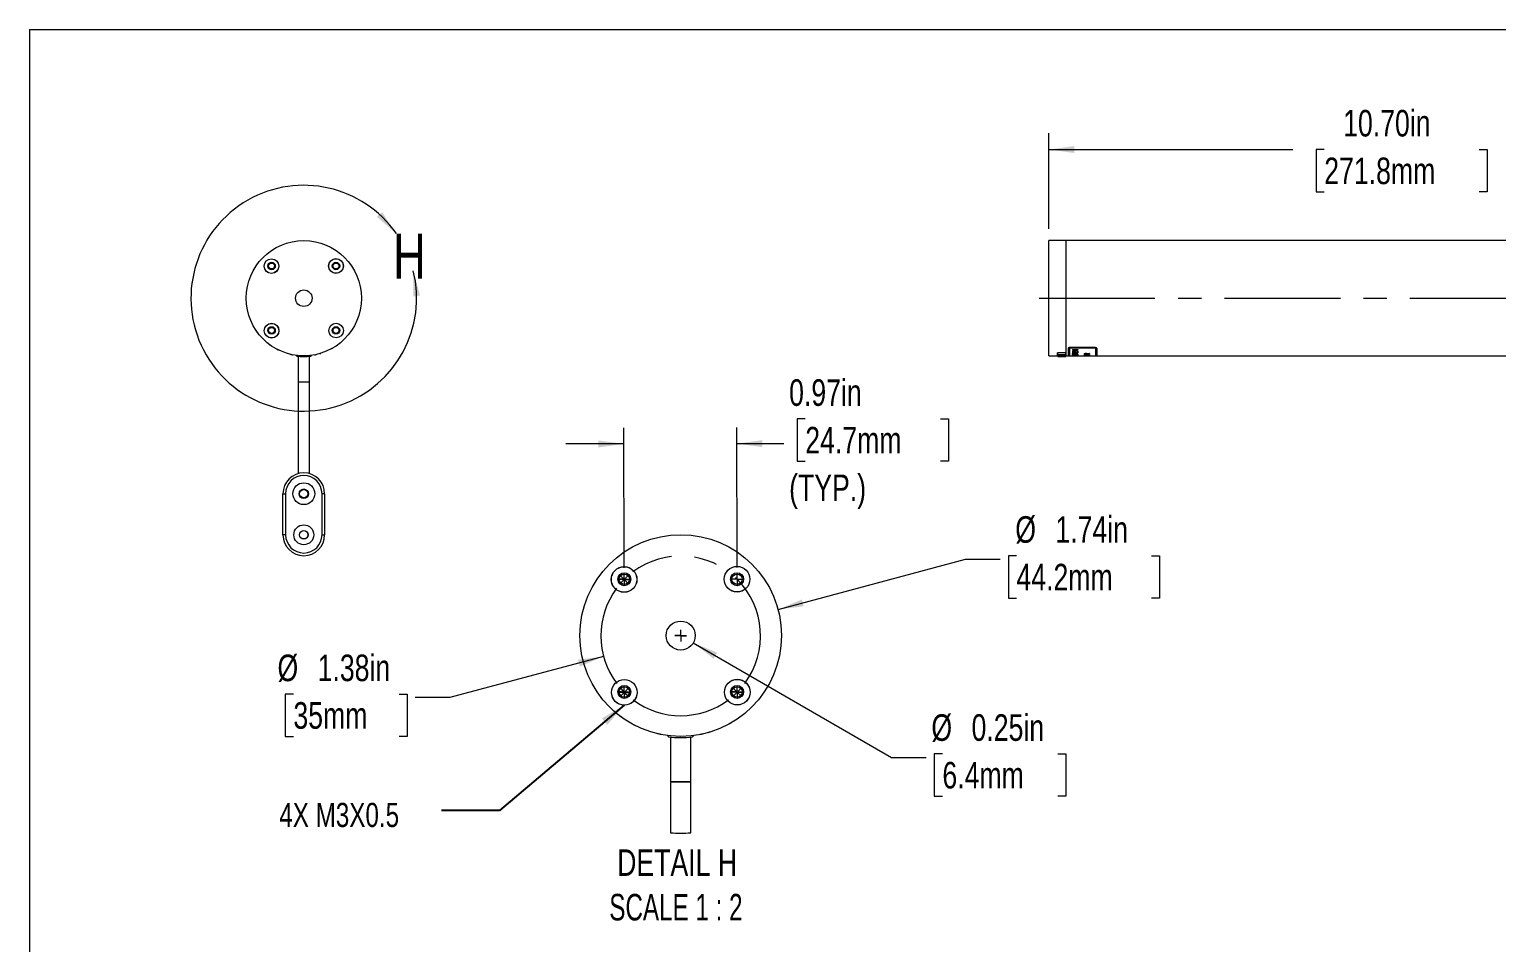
# Model space of a CAD drawing. Header units: inches. Extents: x 0.2 to 38.3, y 0.1 to 29.6.
# Drawn here: x 0.22 to 22.37, y 15.79 to 29.58 of the extents above; entities that cross this region are included whole.
import ezdxf

# ---------------------------------------------------------------- set-up
doc = ezdxf.new("R2010")
doc.units = ezdxf.units.IN
doc.header["$LTSCALE"] = 3.5
doc.header["$MEASUREMENT"] = 0
doc.linetypes.add('CENTERX2', pattern=[0.8, 0.5, -0.1, 0.1, -0.1])
doc.styles.add('SLDTEXTSTYLE0', font='TXT', dxfattribs={"width": 0.75})
doc.styles.add('SLDTEXTSTYLE2', font='TXT', dxfattribs={"width": 0.681818})
doc.dimstyles.new('SLDDIMSTYLE4', dxfattribs={"dimtxt": 0.401042, "dimasz": 0.385, "dimexe": 0, "dimexo": 0.0625, "dimgap": 0.10026, "dimtad": 0, "dimtih": 1, "dimtoh": 1, "dimrnd": 1e-09, "dimzin": 4, "dimdsep": 46, "dimtxsty": 'SLDTEXTSTYLE0', "dimsah": 1, "dimcen": 0.09, "dimadec": 0, "dimazin": 1, "dimtfac": 1, "dimtofl": 0, "dimtmove": 0, "dimatfit": 3, "dimfxl": 1, "dimfrac": 2, "dimtolj": 1, "dimtzin": 12, "dimarcsym": 0})
doc.dimstyles.new('SLDDIMSTYLE5', dxfattribs={"dimtxt": 0.18, "dimasz": 0.385, "dimexe": 0, "dimexo": 0.0625, "dimgap": 0, "dimtad": 0, "dimtih": 1, "dimtoh": 1, "dimdec": 0, "dimrnd": 1e-09, "dimzin": 0, "dimdsep": 46, "dimtxsty": 'Standard', "dimsah": 1, "dimcen": 0.09, "dimadec": 0, "dimazin": 0, "dimtfac": 0.385, "dimtdec": 0, "dimtofl": 0, "dimtmove": 0, "dimatfit": 3, "dimfxl": 1, "dimfrac": 2, "dimtolj": 1, "dimtzin": 0, "dimarcsym": 0})
doc.dimstyles.new('SLDDIMSTYLE6', dxfattribs={"dimtxt": 0.401042, "dimasz": 0.385, "dimexe": 0, "dimexo": 0.0625, "dimgap": 0.10026, "dimtad": 0, "dimtih": 1, "dimtoh": 1, "dimlfac": 0.571429, "dimrnd": 1e-09, "dimdsep": 46, "dimtxsty": 'SLDTEXTSTYLE0', "dimsah": 1, "dimcen": 0.09, "dimadec": 0, "dimazin": 2, "dimtfac": 1, "dimtmove": 0, "dimatfit": 0, "dimfxl": 1, "dimfrac": 2, "dimtolj": 1, "dimtzin": 12, "dimarcsym": 0})
doc.dimstyles.new('SLDDIMSTYLE7', dxfattribs={"dimtxt": 0.401042, "dimasz": 0.385, "dimexe": 0, "dimexo": 0.0625, "dimgap": 0.10026, "dimtad": 0, "dimtih": 1, "dimtoh": 1, "dimlfac": 0.571429, "dimrnd": 1e-09, "dimdsep": 46, "dimtxsty": 'SLDTEXTSTYLE0', "dimsah": 1, "dimcen": 0, "dimadec": 0, "dimazin": 2, "dimtfac": 1, "dimtofl": 0, "dimtmove": 0, "dimatfit": 3, "dimfxl": 1, "dimfrac": 2, "dimtolj": 1, "dimtzin": 12, "dimarcsym": 0})
doc.dimstyles.new('SLDDIMSTYLE8', dxfattribs={"dimtxt": 0.401042, "dimasz": 0.385, "dimexe": 0, "dimexo": 0.0625, "dimgap": 0.10026, "dimtad": 0, "dimtih": 1, "dimtoh": 1, "dimlfac": 0.571429, "dimrnd": 1e-09, "dimzin": 12, "dimdsep": 46, "dimtxsty": 'SLDTEXTSTYLE0', "dimsah": 1, "dimcen": 0, "dimadec": 0, "dimazin": 3, "dimtfac": 1, "dimtofl": 0, "dimtmove": 0, "dimatfit": 3, "dimfxl": 1, "dimfrac": 2, "dimtolj": 1, "dimtzin": 12, "dimarcsym": 0})

# ---------------------------------------------------------------- blocks, each defined once
blk = doc.blocks.new('_D_9')
at = {"color": 7, "linetype": 'Continuous', "lineweight": 0}
for p, q in [((15.611, 26.564), (15.611, 28.008)), ((26.311, 26.555), (26.311, 28.008)), ((15.611, 27.763), (19.294, 27.763)), ((19.767, 27.763), (19.645, 27.763)), ((19.645, 27.763), (19.645, 27.125)), ((22.103, 27.763), (22.224, 27.763)), ((22.224, 27.763), (22.224, 27.125)), ((26.311, 27.763), (22.576, 27.763)), ((19.645, 27.125), (19.767, 27.125)), ((22.224, 27.125), (22.103, 27.125))]:
    blk.add_line(p, q, dxfattribs=at)
for points in [[(15.611, 27.763), (15.996, 27.71), (15.996, 27.815)], [(26.311, 27.763), (25.926, 27.815), (25.926, 27.71)]]:
    blk.add_solid(points, dxfattribs=at)
at = {"color": 7, "linetype": 'Continuous', "lineweight": 0, "char_height": 0.401, "attachment_point": 1, "style": 'SLDTEXTSTYLE0'}
for s, insert in [('10.70in', (20.052, 28.361)), ('271.8mm', (19.767, 27.642))]:
    blk.add_mtext(s, dxfattribs=dict(at, insert=insert))
blk = doc.blocks.new('_D_10')
at = {"color": 7, "linetype": 'Continuous', "lineweight": 0}
for p, q in [((9.197, 21.449), (9.193, 23.565)), ((10.901, 21.453), (10.898, 23.569)), ((11.932, 23.697), (11.81, 23.697)), ((11.81, 23.697), (11.81, 23.06)), ((13.971, 23.697), (14.093, 23.697)), ((14.093, 23.697), (14.093, 23.06)), ((9.193, 23.32), (8.318, 23.319)), ((10.898, 23.324), (11.606, 23.325)), ((11.81, 23.06), (11.932, 23.06)), ((14.093, 23.06), (13.971, 23.06))]:
    blk.add_line(p, q, dxfattribs=at)
for points in [[(9.193, 23.32), (8.808, 23.372), (8.809, 23.267)], [(10.898, 23.324), (11.283, 23.272), (11.283, 23.377)]]:
    blk.add_solid(points, dxfattribs=at)
at = {"color": 7, "linetype": 'Continuous', "lineweight": 0, "char_height": 0.401, "attachment_point": 1, "style": 'SLDTEXTSTYLE0'}
for s, insert in [('0.97in', (11.688, 24.295)), ('24.7mm', (11.932, 23.577)), ('(TYP.)', (11.688, 22.858))]:
    blk.add_mtext(s, dxfattribs=dict(at, insert=insert))
blk = doc.blocks.new('_D_11')
at = {"color": 7, "linetype": 'Continuous', "lineweight": 0}
for p, q in [((10.24, 20.317), (13.233, 18.589)), ((14.002, 18.641), (13.88, 18.641)), ((13.88, 18.641), (13.88, 18.003)), ((15.745, 18.641), (15.867, 18.641)), ((15.867, 18.641), (15.867, 18.003)), ((13.233, 18.589), (13.758, 18.589)), ((13.88, 18.003), (14.002, 18.003)), ((15.867, 18.003), (15.745, 18.003))]:
    blk.add_line(p, q, dxfattribs=at)
blk.add_solid([(10.24, 20.317), (10.548, 20.079), (10.6, 20.17)], dxfattribs=at)
at = {"color": 7, "linetype": 'Continuous', "lineweight": 0, "char_height": 0.401, "attachment_point": 1, "style": 'SLDTEXTSTYLE0'}
for s, insert in [('%%c', (13.836, 19.239)), ('0.25in', (14.442, 19.239)), ('6.4mm', (14.002, 18.52))]:
    blk.add_mtext(s, dxfattribs=dict(at, insert=insert))
blk = doc.blocks.new('_D_12')
at = {"color": 7, "linetype": 'Continuous', "lineweight": 0}
for p, q in [((8.887, 20.112), (6.568, 19.491)), ((4.204, 19.542), (4.082, 19.542)), ((4.082, 19.542), (4.082, 18.905)), ((5.799, 19.542), (5.921, 19.542)), ((5.921, 19.542), (5.921, 18.905)), ((6.568, 19.491), (6.043, 19.491)), ((4.082, 18.905), (4.204, 18.905)), ((5.921, 18.905), (5.799, 18.905))]:
    blk.add_line(p, q, dxfattribs=at)
blk.add_solid([(8.887, 20.112), (8.501, 20.063), (8.528, 19.961)], dxfattribs=at)
at = {"color": 7, "linetype": 'Continuous', "lineweight": 0, "char_height": 0.401, "attachment_point": 1, "style": 'SLDTEXTSTYLE0'}
for s, insert in [('1.38in', (4.57, 20.14)), ('%%c', (3.964, 20.14)), ('35mm', (4.204, 19.422))]:
    blk.add_mtext(s, dxfattribs=dict(at, insert=insert))
blk = doc.blocks.new('_D_13')
at = {"color": 7, "linetype": 'Continuous', "lineweight": 0}
for p, q in [((11.522, 20.821), (14.351, 21.579)), ((14.351, 21.579), (14.876, 21.579)), ((15.12, 21.63), (14.998, 21.63)), ((14.998, 21.63), (14.998, 20.993)), ((17.159, 21.63), (17.281, 21.63)), ((17.281, 21.63), (17.281, 20.993)), ((14.998, 20.993), (15.12, 20.993)), ((17.281, 20.993), (17.159, 20.993))]:
    blk.add_line(p, q, dxfattribs=at)
blk.add_solid([(11.522, 20.821), (11.907, 20.87), (11.88, 20.971)], dxfattribs=at)
at = {"color": 7, "linetype": 'Continuous', "lineweight": 0, "char_height": 0.401, "attachment_point": 1, "style": 'SLDTEXTSTYLE0'}
for s, insert in [('%%c', (15.102, 22.229)), ('1.74in', (15.708, 22.229)), ('44.2mm', (15.12, 21.51))]:
    blk.add_mtext(s, dxfattribs=dict(at, insert=insert))
blk = doc.blocks.new('SW_NOTE_4')
at = {"color": 0, "linetype": 'Continuous', "lineweight": 0, "attachment_point": 2}
for s, insert, char_height, style in [('DETAIL H', (1.078, 0.517), 0.401, 'SLDTEXTSTYLE0'), ('SCALE 1 : 2', (1.06, -0.156), 0.40104, 'SLDTEXTSTYLE2')]:
    blk.add_mtext(s, dxfattribs=dict(at, insert=insert, char_height=char_height, style=style))
blk = doc.blocks.new('SW_CENTERMARKSYMBOL_1')
at = {"color": 0, "linetype": 'Continuous', "lineweight": 0}
for q in [(-0.087, 0), (0, 0.087), (0, -0.087), (0.087, 0)]:
    blk.add_line((0, 0), q, dxfattribs=at)
blk = doc.blocks.new('SW_CENTERMARKSYMBOL_2')
at = {"color": 0, "linetype": 'Continuous', "lineweight": 0}
for q in [(-0.088, 0), (0, 0.087), (0, -0.088), (0.087, 0)]:
    blk.add_line((0, 0), q, dxfattribs=at)
blk = doc.blocks.new('SW_CENTERMARKSYMBOL_3')
at = {"color": 0, "linetype": 'Continuous', "lineweight": 0}
for q in [(-0.087, 0), (0, 0.087), (0, -0.087), (0.087, 0)]:
    blk.add_line((0, 0), q, dxfattribs=at)
blk = doc.blocks.new('SW_CENTERMARKSYMBOL_4')
at = {"color": 0, "linetype": 'Continuous', "lineweight": 0}
for q in [(-0.087, 0), (0, 0.087), (0, -0.087), (0.087, 0)]:
    blk.add_line((0, 0), q, dxfattribs=at)
blk = doc.blocks.new('SW_CENTERMARKSYMBOL_5')
at = {"color": 0, "linetype": 'Continuous', "lineweight": 0}
for q in [(-0.087, 0), (0, 0.087), (0, -0.087), (0.087, 0)]:
    blk.add_line((0, 0), q, dxfattribs=at)
blk = doc.blocks.new('SW_CENTERMARKSYMBOL_6')
at = {"color": 0, "linetype": 'Continuous', "lineweight": 0}
for q in [(-0.087, 0), (0, 0.087), (0, -0.087), (0.087, 0)]:
    blk.add_line((0, 0), q, dxfattribs=at)
blk = doc.blocks.new('SW_CENTERMARKSYMBOL_7')
at = {"color": 0, "linetype": 'Continuous', "lineweight": 0}
for q in [(-0.088, 0), (0, 0.087), (0, -0.088), (0.087, 0)]:
    blk.add_line((0, 0), q, dxfattribs=at)
blk = doc.blocks.new('SW_CENTERMARKSYMBOL_8')
at = {"color": 0, "linetype": 'Continuous', "lineweight": 0}
for q in [(-0.087, 0), (0, 0.087), (0, -0.087), (0.087, 0)]:
    blk.add_line((0, 0), q, dxfattribs=at)
blk = doc.blocks.new('SW_CENTERMARKSYMBOL_9')
at = {"color": 0, "linetype": 'Continuous', "lineweight": 0}
for q in [(-0.087, 0), (0, 0.087), (0, -0.087), (0.087, 0)]:
    blk.add_line((0, 0), q, dxfattribs=at)
blk = doc.blocks.new('SW_CENTERMARKSYMBOL_10')
at = {"color": 0, "linetype": 'Continuous', "lineweight": 0}
for q in [(-0.087, 0), (0, 0.087), (0, -0.087), (0.087, 0)]:
    blk.add_line((0, 0), q, dxfattribs=at)
blk = doc.blocks.new('SW_CENTERMARKSYMBOL_11')
at = {"color": 0, "linetype": 'Continuous', "lineweight": 0}
for q in [(-0.087, 0), (0, 0.087), (0, -0.087), (0.087, 0)]:
    blk.add_line((0, 0), q, dxfattribs=at)
blk = doc.blocks.new('SW_CENTERMARKSYMBOL_12')
at = {"color": 0, "linetype": 'Continuous', "lineweight": 0}
for q in [(-0.087, 0), (0, 0.087), (0, -0.087), (0.087, 0)]:
    blk.add_line((0, 0), q, dxfattribs=at)
blk = doc.blocks.new('SW_CENTERMARKSYMBOL_13')
at = {"color": 0, "linetype": 'Continuous', "lineweight": 0}
for q in [(-0.087, 0), (0, 0.087), (0, -0.087), (0.087, 0)]:
    blk.add_line((0, 0), q, dxfattribs=at)
blk = doc.blocks.new('SW_CENTERMARKSYMBOL_14')
at = {"color": 0, "linetype": 'Continuous', "lineweight": 0}
for q in [(-0.087, 0), (0, 0.087), (0, -0.087), (0.087, 0)]:
    blk.add_line((0, 0), q, dxfattribs=at)
blk = doc.blocks.new('SW_CENTERMARKSYMBOL_15')
at = {"color": 0, "linetype": 'Continuous', "lineweight": 0}
for p, q in [((0, 0), (-0.062, 0.062)), ((0, 0), (0.062, -0.062)), ((0.854, -0.851), (0.766, -0.851)), ((0.854, -0.851), (0.854, -0.763)), ((0.854, -0.851), (0.854, -0.938)), ((0.854, -0.851), (0.941, -0.851)), ((0.003, -1.705), (-0.059, -1.767)), ((0.003, -1.705), (0.065, -1.643)), ((1.708, -1.701), (1.646, -1.64)), ((1.708, -1.701), (1.77, -1.763))]:
    blk.add_line(p, q, dxfattribs=at)
at = {"color": 0, "linetype": 'CENTERX2', "lineweight": 0}
for start, end in [(323.4225, 126.7853), (143.4237, 216.7848), (233.4229, 306.785)]:
    blk.add_arc((0.854, -0.851), 1.205, start, end, dxfattribs=at)
at = {"color": 0, "linetype": 'Continuous', "lineweight": 0}
for centre, radius, start, end in [((0.855, -0.852), 1.207, 135.1087, 139.2615), ((0.855, -0.852), 1.207, 130.9464, 135.0996), ((0.858, -0.847), 1.211, 220.9499, 225.0909), ((0.857, -0.847), 1.211, 225.1166, 229.2579), ((0.855, -0.852), 1.204, 310.9435, 315.1069), ((0.855, -0.852), 1.204, 315.1008, 319.2646)]:
    blk.add_arc(centre, radius, start, end, dxfattribs=at)

msp = doc.modelspace()

# ---------------------------------------------------------------- linework, layer by layer
at = {"color": 7, "linetype": 'Continuous', "lineweight": 0}
for q in [(38.306, 29.577), (0.218, 0.124)]:
    msp.add_line((0.218, 29.577), q, dxfattribs=at)
at = {"color": 7, "linetype": 'Continuous', "lineweight": 15}
for p, q in [((15.871, 26.389), (15.611, 26.389)), ((15.611, 24.649), (15.611, 26.389)), ((26.011, 26.389), (15.871, 26.389)), ((15.871, 24.697), (15.871, 26.389)), ((4.247, 24.656), (4.256, 24.645)), ((4.274, 24.643), (4.274, 24.259)), ((4.449, 24.259), (4.449, 24.643)), ((4.463, 24.645), (4.475, 24.656)), ((4.715, 24.724), (4.715, 24.725)), ((15.611, 24.649), (15.741, 24.649)), ((15.871, 24.697), (15.741, 24.697)), ((15.741, 24.649), (15.741, 24.697)), ((15.746, 24.668), (15.746, 24.697)), ((15.746, 24.668), (15.866, 24.668)), ((15.746, 24.645), (15.746, 24.668)), ((15.866, 24.645), (15.746, 24.645)), ((15.746, 24.639), (15.746, 24.645)), ((15.746, 24.639), (15.866, 24.639)), ((15.866, 24.668), (15.866, 24.697)), ((15.866, 24.668), (15.866, 24.645)), ((15.866, 24.639), (15.866, 24.645)), ((15.871, 24.649), (15.871, 24.697)), ((15.871, 24.649), (15.899, 24.649)), ((15.899, 24.76), (15.899, 24.649)), ((15.899, 24.65), (15.919, 24.65)), ((15.919, 24.761), (15.919, 24.76)), ((15.919, 24.76), (15.919, 24.649)), ((15.919, 24.649), (15.998, 24.649)), ((16.303, 24.775), (15.929, 24.775)), ((16.303, 24.766), (15.929, 24.766)), ((15.929, 24.766), (15.929, 24.765)), ((16.303, 24.765), (15.929, 24.765)), ((15.963, 24.664), (15.963, 24.665)), ((15.965, 24.746), (16.046, 24.746)), ((15.965, 24.746), (15.965, 24.741)), ((16.031, 24.742), (15.965, 24.742)), ((16.031, 24.741), (15.965, 24.741)), ((15.965, 24.727), (16.031, 24.741)), ((15.965, 24.727), (15.965, 24.72)), ((16.046, 24.721), (15.965, 24.721)), ((16.046, 24.72), (15.965, 24.72)), ((15.965, 24.713), (15.974, 24.713)), ((15.965, 24.713), (15.965, 24.695)), ((16.046, 24.696), (15.965, 24.696)), ((16.046, 24.695), (15.965, 24.695)), ((15.965, 24.679), (15.965, 24.676)), ((16.046, 24.677), (15.965, 24.677)), ((16.046, 24.676), (15.965, 24.676)), ((15.972, 24.665), (15.972, 24.664)), ((16.046, 24.741), (15.973, 24.725)), ((16.046, 24.74), (15.973, 24.724)), ((15.973, 24.724), (15.973, 24.725)), ((15.973, 24.724), (16.046, 24.724)), ((15.974, 24.713), (15.974, 24.698)), ((15.974, 24.698), (15.996, 24.698)), ((15.974, 24.682), (15.974, 24.681)), ((15.974, 24.679), (16.007, 24.679)), ((15.974, 24.659), (15.974, 24.66)), ((15.977, 24.686), (15.977, 24.685)), ((16.003, 24.654), (15.989, 24.651)), ((15.989, 24.651), (15.998, 24.651)), ((15.99, 24.688), (15.99, 24.687)), ((15.994, 24.652), (15.998, 24.652)), ((15.996, 24.713), (16.006, 24.713)), ((15.996, 24.713), (15.996, 24.698)), ((15.998, 24.652), (15.998, 24.651)), ((15.998, 24.651), (15.998, 24.649)), ((15.998, 24.65), (16.008, 24.65)), ((16.002, 24.687), (16.002, 24.686)), ((16.017, 24.651), (16.003, 24.654)), ((16.005, 24.67), (16.005, 24.669)), ((16.005, 24.658), (16.005, 24.659)), ((16.006, 24.713), (16.006, 24.698)), ((16.006, 24.698), (16.036, 24.698)), ((16.007, 24.682), (16.007, 24.681)), ((16.007, 24.681), (16.007, 24.679)), ((16.008, 24.652), (16.012, 24.652)), ((16.008, 24.652), (16.008, 24.651)), ((16.008, 24.651), (16.008, 24.649)), ((16.008, 24.651), (16.017, 24.651)), ((16.008, 24.649), (16.143, 24.649)), ((16.016, 24.681), (16.016, 24.679)), ((16.016, 24.679), (16.046, 24.679)), ((16.031, 24.741), (16.031, 24.742)), ((16.036, 24.713), (16.046, 24.713)), ((16.036, 24.713), (16.036, 24.698)), ((16.036, 24.659), (16.036, 24.66)), ((16.038, 24.665), (16.038, 24.664)), ((16.046, 24.746), (16.046, 24.74)), ((16.046, 24.724), (16.046, 24.72)), ((16.046, 24.713), (16.046, 24.695)), ((16.046, 24.679), (16.046, 24.676)), ((16.048, 24.664), (16.048, 24.665)), ((16.143, 24.678), (16.143, 24.672)), ((16.224, 24.673), (16.143, 24.673)), ((16.224, 24.672), (16.143, 24.672)), ((16.143, 24.668), (16.152, 24.668)), ((16.143, 24.668), (16.143, 24.659)), ((16.224, 24.66), (16.143, 24.66)), ((16.224, 24.659), (16.143, 24.659)), ((16.143, 24.657), (16.152, 24.657)), ((16.143, 24.657), (16.143, 24.65)), ((16.152, 24.651), (16.143, 24.651)), ((16.143, 24.65), (16.152, 24.65)), ((16.152, 24.65), (16.143, 24.65)), ((16.143, 24.65), (16.152, 24.65)), ((16.143, 24.65), (16.143, 24.649)), ((16.152, 24.649), (16.143, 24.649)), ((16.152, 24.679), (16.152, 24.678)), ((16.152, 24.678), (16.152, 24.675)), ((16.152, 24.675), (16.183, 24.675)), ((16.152, 24.668), (16.152, 24.661)), ((16.152, 24.661), (16.175, 24.661)), ((16.152, 24.657), (16.152, 24.654)), ((16.152, 24.654), (16.224, 24.654)), ((16.224, 24.654), (16.152, 24.654)), ((16.152, 24.653), (16.152, 24.654)), ((16.152, 24.653), (16.152, 24.65)), ((16.224, 24.653), (16.152, 24.653)), ((16.152, 24.65), (16.152, 24.649)), ((16.152, 24.649), (16.313, 24.649)), ((16.152, 24.649), (16.152, 24.649)), ((16.224, 24.649), (16.152, 24.649)), ((16.152, 24.649), (16.224, 24.649)), ((16.152, 24.649), (16.152, 24.649)), ((16.155, 24.682), (16.155, 24.681)), ((16.166, 24.684), (16.166, 24.683)), ((16.175, 24.668), (16.184, 24.668)), ((16.175, 24.668), (16.175, 24.661)), ((16.179, 24.682), (16.179, 24.681)), ((16.183, 24.678), (16.183, 24.677)), ((16.183, 24.677), (16.183, 24.675)), ((16.184, 24.668), (16.184, 24.661)), ((16.184, 24.661), (16.215, 24.661)), ((16.189, 24.681), (16.224, 24.69)), ((16.224, 24.687), (16.192, 24.68)), ((16.224, 24.686), (16.192, 24.679)), ((16.192, 24.679), (16.192, 24.68)), ((16.192, 24.679), (16.192, 24.675)), ((16.192, 24.675), (16.224, 24.675)), ((16.215, 24.668), (16.224, 24.668)), ((16.215, 24.668), (16.215, 24.661)), ((16.224, 24.69), (16.224, 24.686)), ((16.224, 24.675), (16.224, 24.672)), ((16.224, 24.668), (16.224, 24.659)), ((16.224, 24.654), (16.224, 24.653)), ((16.224, 24.649), (16.224, 24.649)), ((16.303, 24.766), (16.303, 24.765)), ((16.313, 24.761), (16.313, 24.76)), ((16.313, 24.76), (16.313, 24.649)), ((16.313, 24.65), (16.333, 24.65)), ((16.333, 24.76), (16.333, 24.649)), ((16.333, 24.649), (26.011, 24.649)), ((4.274, 24.259), (4.274, 24.257)), ((4.274, 24.257), (4.274, 22.87)), ((4.449, 24.257), (4.449, 24.259)), ((4.449, 22.87), (4.449, 24.257)), ((4.046, 21.948), (4.046, 22.568)), ((4.046, 22.568), (4.086, 22.568)), ((4.086, 22.568), (4.086, 21.948)), ((4.636, 21.948), (4.636, 22.568)), ((4.676, 22.568), (4.636, 22.568)), ((4.676, 22.568), (4.676, 21.948)), ((4.086, 21.948), (4.046, 21.948)), ((4.636, 21.948), (4.676, 21.948)), ((9.463, 19.022), (9.464, 19.024)), ((9.852, 18.917), (9.867, 18.898)), ((9.898, 18.894), (9.898, 18.222)), ((10.204, 18.222), (10.204, 18.894)), ((10.229, 18.897), (10.25, 18.917)), ((10.671, 19.036), (10.67, 19.038)), ((9.898, 18.222), (9.898, 18.218)), ((9.898, 18.218), (9.898, 17.45)), ((10.204, 18.218), (10.204, 18.222)), ((10.204, 17.45), (10.204, 18.218))]:
    msp.add_line(p, q, dxfattribs=at)
at = {"color": 7, "linetype": 'CENTERX2', "lineweight": 0}
msp.add_line((15.461, 25.519), (26.291, 25.519), dxfattribs=at)
at = {"color": 155, "linetype": 'Continuous', "lineweight": 15}
for p, q in [((4.274, 24.259), (4.361, 24.259)), ((4.274, 24.257), (4.361, 24.257)), ((4.361, 24.259), (4.449, 24.259)), ((4.361, 24.257), (4.449, 24.257)), ((9.898, 18.222), (10.051, 18.222)), ((9.898, 18.218), (10.051, 18.218)), ((10.051, 18.222), (10.204, 18.222)), ((10.051, 18.218), (10.204, 18.218))]:
    msp.add_line(p, q, dxfattribs=at)
at = {"color": 7, "linetype": 'Continuous', "lineweight": 15, "flags": 128}
msp.add_lwpolyline([(4.025, 24.716), (4.025, 24.717), (4.026, 24.717)], dxfattribs=at)
at = {"color": 7, "linetype": 'Continuous', "lineweight": 15}
for centre, radius in [((4.361, 25.519), 0.87), ((3.873, 26.003), 0.111), ((3.873, 26.003), 0.11), ((3.875, 26.005), 0.056), ((3.875, 26.005), 0.0445), ((4.847, 26.005), 0.111), ((4.847, 26.005), 0.11), ((4.847, 26.005), 0.056), ((4.847, 26.005), 0.0445), ((4.361, 25.519), 0.125), ((3.875, 25.029), 0.111), ((3.875, 25.029), 0.11), ((3.875, 25.033), 0.056), ((3.875, 25.033), 0.0445), ((4.849, 25.031), 0.111), ((4.849, 25.031), 0.11), ((4.847, 25.033), 0.056), ((4.847, 25.033), 0.0445), ((4.361, 22.568), 0.165), ((4.361, 22.568), 0.0717), ((4.361, 22.568), 0.0625), ((4.361, 22.568), 0.0005), ((4.361, 21.948), 0.15), ((4.361, 21.948), 0.0661), ((4.361, 21.948), 0.0625), ((4.361, 21.948), 0.0005), ((10.051, 20.427), 1.522), ((9.197, 21.274), 0.194), ((9.197, 21.274), 0.193), ((9.2, 21.278), 0.098), ((9.2, 21.278), 0.0779), ((10.902, 21.278), 0.194), ((10.902, 21.278), 0.193), ((10.902, 21.278), 0.098), ((10.902, 21.278), 0.0779), ((10.051, 20.427), 0.219), ((9.2, 19.57), 0.194), ((9.2, 19.57), 0.193), ((10.905, 19.573), 0.194), ((10.905, 19.573), 0.193), ((9.2, 19.576), 0.098), ((9.2, 19.576), 0.0779), ((10.902, 19.576), 0.098), ((10.902, 19.576), 0.0779)]:
    msp.add_circle(centre, radius, dxfattribs=at)
at = {"color": 7, "linetype": 'Continuous', "lineweight": 0}
for centre, radius, start, end in [((4.361, 25.519), 1.704, 34.9211, 14.1023), ((10.051, 20.427), 2.981, 267.0558, 272.9442)]:
    msp.add_arc(centre, radius, start, end, dxfattribs=at)
at = {"color": 7, "linetype": 'Continuous', "lineweight": 15}
for centre, radius, start, end in [((4.361, 25.519), 0.88, 263.1216, 276.6567), ((4.361, 22.568), 0.315, 0, 180), ((4.361, 22.568), 0.275, 0, 180), ((4.361, 21.948), 0.315, 180, 0), ((4.361, 21.948), 0.275, 180, 0), ((10.051, 20.427), 1.54, 263.1215, 276.6567)]:
    msp.add_arc(centre, radius, start, end, dxfattribs=at)
for points, knots in [([(3.777, 24.874), (3.777, 24.874), (3.777, 24.874), (3.777, 24.874), (3.779, 24.873), (3.781, 24.871), (3.783, 24.869), (3.784, 24.868), (3.784, 24.868)], [0, 0, 0, 0, 0.127273, 0.2515049, 0.4999953, 0.748442, 0.8733274, 1, 1, 1, 1]), ([(3.828, 24.831), (3.83, 24.83), (3.833, 24.827), (3.837, 24.825), (3.839, 24.823), (3.839, 24.822), (3.84, 24.822)], [0, 0, 0, 0, 0.500171, 0.75004, 0.875012, 1, 1, 1, 1]), ([(3.84, 24.822), (3.84, 24.822), (3.842, 24.821), (3.843, 24.82), (3.843, 24.82), (3.843, 24.82), (3.843, 24.82)], [0, 0, 0, 0, 0.249841, 0.499514, 0.749527, 1, 1, 1, 1]), ([(3.844, 24.819), (3.844, 24.819), (3.845, 24.818), (3.846, 24.817), (3.848, 24.816), (3.849, 24.816), (3.849, 24.815), (3.849, 24.815)], [0, 0, 0, 0, 0.125319, 0.250535, 0.49962, 0.749516, 1, 1, 1, 1]), ([(3.952, 24.751), (3.953, 24.751), (3.954, 24.75), (3.958, 24.748), (3.962, 24.746), (3.967, 24.743), (3.971, 24.741), (3.974, 24.74), (3.975, 24.739), (3.975, 24.739), (3.975, 24.739)], [0, 0, 0, 0, 0.0626538, 0.1252873, 0.25025, 0.3732919, 0.5002197, 0.7494444, 0.8746996, 1, 1, 1, 1]), ([(4.157, 24.673), (4.161, 24.672), (4.167, 24.671), (4.173, 24.669), (4.177, 24.668), (4.179, 24.668), (4.18, 24.668)], [0, 0, 0, 0, 0.4999003, 0.7498204, 0.8749017, 1, 1, 1, 1]), ([(4.18, 24.668), (4.18, 24.668), (4.181, 24.668), (4.183, 24.667), (4.187, 24.666), (4.19, 24.666), (4.192, 24.665), (4.192, 24.665), (4.192, 24.665), (4.192, 24.665)], [0, 0, 0, 0, 0.065729, 0.124179, 0.250309, 0.499776, 0.749585, 0.871899, 1, 1, 1, 1]), ([(4.524, 24.664), (4.525, 24.664), (4.527, 24.665), (4.531, 24.665), (4.535, 24.666), (4.54, 24.667), (4.545, 24.668), (4.548, 24.669), (4.549, 24.669), (4.549, 24.669), (4.549, 24.669)], [0, 0, 0, 0, 0.062654, 0.125287, 0.25025, 0.373292, 0.50022, 0.749444, 0.8747, 1, 1, 1, 1]), ([(4.597, 24.681), (4.6, 24.682), (4.603, 24.683), (4.607, 24.684), (4.609, 24.685), (4.61, 24.685), (4.611, 24.685)], [0, 0, 0, 0, 0.499956, 0.749829, 0.874907, 1, 1, 1, 1]), ([(4.611, 24.685), (4.611, 24.686), (4.612, 24.686), (4.614, 24.686), (4.615, 24.687), (4.616, 24.687), (4.617, 24.687), (4.617, 24.687)], [0, 0, 0, 0, 0.1251991, 0.250306, 0.4999359, 0.7497948, 1, 1, 1, 1]), ([(4.786, 24.76), (4.787, 24.76), (4.788, 24.761), (4.79, 24.762), (4.793, 24.763), (4.794, 24.764), (4.795, 24.765), (4.795, 24.765), (4.795, 24.765)], [0, 0, 0, 0, 0.126531, 0.251475, 0.500029, 0.748443, 0.87257, 1, 1, 1, 1]), ([(15.929, 24.775), (15.925, 24.775), (15.918, 24.774), (15.908, 24.771), (15.901, 24.766), (15.899, 24.762), (15.899, 24.76)], [0, 0, 0, 0, 0.31969, 0.604679, 0.83049, 1, 1, 1, 1]), ([(15.929, 24.766), (15.928, 24.765), (15.925, 24.765), (15.922, 24.764), (15.919, 24.763), (15.919, 24.761), (15.919, 24.761)], [0, 0, 0, 0, 0.322102, 0.606267, 0.830289, 1, 1, 1, 1]), ([(15.929, 24.765), (15.928, 24.765), (15.925, 24.764), (15.922, 24.763), (15.919, 24.762), (15.919, 24.76), (15.919, 24.76)], [0, 0, 0, 0, 0.322011, 0.606122, 0.830171, 1, 1, 1, 1]), ([(15.963, 24.664), (15.963, 24.665), (15.965, 24.667), (15.969, 24.668), (15.972, 24.669), (15.974, 24.67)], [0, 0, 0, 0, 0.304489, 0.600028, 1, 1, 1, 1]), ([(15.974, 24.66), (15.972, 24.661), (15.969, 24.661), (15.965, 24.662), (15.963, 24.664), (15.963, 24.665)], [0, 0, 0, 0, 0.406766, 0.700459, 1, 1, 1, 1]), ([(15.974, 24.659), (15.972, 24.66), (15.969, 24.66), (15.965, 24.661), (15.963, 24.663), (15.963, 24.664)], [0, 0, 0, 0, 0.4066911, 0.7003488, 1, 1, 1, 1]), ([(15.965, 24.682), (15.965, 24.683), (15.965, 24.686), (15.968, 24.687), (15.97, 24.688)], [0, 0, 0, 0, 0.385317, 1, 1, 1, 1]), ([(15.97, 24.688), (15.971, 24.688), (15.974, 24.689), (15.978, 24.69), (15.983, 24.69), (15.986, 24.69), (15.988, 24.69), (15.989, 24.69)], [0, 0, 0, 0, 0.198997, 0.441346, 0.715008, 0.857058, 1, 1, 1, 1]), ([(16.005, 24.67), (16.001, 24.67), (15.993, 24.67), (15.984, 24.669), (15.978, 24.668), (15.975, 24.667), (15.972, 24.667), (15.972, 24.665), (15.972, 24.665)], [0, 0, 0, 0, 0.343963, 0.663432, 0.798382, 0.898191, 0.963165, 1, 1, 1, 1]), ([(16.005, 24.669), (16.001, 24.669), (15.993, 24.669), (15.984, 24.668), (15.978, 24.667), (15.975, 24.666), (15.972, 24.666), (15.972, 24.664), (15.972, 24.664)], [0, 0, 0, 0, 0.34394, 0.663389, 0.798335, 0.898146, 0.963135, 1, 1, 1, 1]), ([(15.972, 24.664), (15.972, 24.664), (15.972, 24.663), (15.973, 24.663), (15.975, 24.662), (15.978, 24.661), (15.984, 24.66), (15.993, 24.66), (16.001, 24.66), (16.005, 24.66)], [0, 0, 0, 0, 0.016531, 0.036902, 0.100109, 0.198617, 0.333394, 0.65426, 1, 1, 1, 1]), ([(15.977, 24.686), (15.976, 24.686), (15.974, 24.685), (15.974, 24.683), (15.974, 24.682)], [0, 0, 0, 0, 0.609945, 1, 1, 1, 1]), ([(15.977, 24.685), (15.976, 24.685), (15.974, 24.684), (15.974, 24.682), (15.974, 24.681)], [0, 0, 0, 0, 0.609782, 1, 1, 1, 1]), ([(15.974, 24.67), (15.976, 24.67), (15.981, 24.671), (15.991, 24.672), (16, 24.672), (16.005, 24.672)], [0, 0, 0, 0, 0.22217, 0.470893, 1, 1, 1, 1]), ([(16.005, 24.659), (16, 24.659), (15.991, 24.659), (15.981, 24.66), (15.976, 24.66), (15.974, 24.66)], [0, 0, 0, 0, 0.529873, 0.778462, 1, 1, 1, 1]), ([(16.005, 24.658), (16, 24.658), (15.991, 24.658), (15.981, 24.659), (15.976, 24.659), (15.974, 24.659)], [0, 0, 0, 0, 0.529871, 0.77846, 1, 1, 1, 1]), ([(15.99, 24.688), (15.987, 24.688), (15.984, 24.688), (15.98, 24.687), (15.978, 24.687), (15.977, 24.686)], [0, 0, 0, 0, 0.556429, 0.802059, 1, 1, 1, 1]), ([(15.99, 24.687), (15.987, 24.687), (15.984, 24.687), (15.98, 24.686), (15.978, 24.686), (15.977, 24.685)], [0, 0, 0, 0, 0.556414, 0.802045, 1, 1, 1, 1]), ([(15.989, 24.69), (15.993, 24.69), (15.999, 24.69), (16.005, 24.689), (16.007, 24.688)], [0, 0, 0, 0, 0.535049, 1, 1, 1, 1]), ([(16.002, 24.687), (16, 24.687), (15.996, 24.688), (15.992, 24.688), (15.99, 24.688)], [0, 0, 0, 0, 0.463297, 1, 1, 1, 1]), ([(16.002, 24.686), (16, 24.686), (15.996, 24.687), (15.992, 24.687), (15.99, 24.687)], [0, 0, 0, 0, 0.463306, 1, 1, 1, 1]), ([(16.007, 24.682), (16.006, 24.683), (16.006, 24.684), (16.004, 24.686), (16.003, 24.686), (16.002, 24.687)], [0, 0, 0, 0, 0.354823, 0.613199, 1, 1, 1, 1]), ([(16.007, 24.681), (16.006, 24.682), (16.006, 24.683), (16.004, 24.685), (16.003, 24.685), (16.002, 24.686)], [0, 0, 0, 0, 0.355003, 0.613351, 1, 1, 1, 1]), ([(16.005, 24.672), (16.011, 24.672), (16.019, 24.672), (16.029, 24.671), (16.034, 24.67), (16.036, 24.67)], [0, 0, 0, 0, 0.529091, 0.777979, 1, 1, 1, 1]), ([(16.038, 24.665), (16.038, 24.665), (16.038, 24.666), (16.037, 24.667), (16.035, 24.668), (16.032, 24.668), (16.026, 24.669), (16.017, 24.67), (16.009, 24.67), (16.005, 24.67)], [0, 0, 0, 0, 0.016735, 0.037671, 0.102841, 0.204503, 0.336683, 0.656088, 1, 1, 1, 1]), ([(16.038, 24.664), (16.038, 24.664), (16.038, 24.665), (16.037, 24.666), (16.035, 24.667), (16.032, 24.667), (16.026, 24.669), (16.017, 24.669), (16.009, 24.669), (16.005, 24.669)], [0, 0, 0, 0, 0.016752, 0.037701, 0.102884, 0.204549, 0.336725, 0.656111, 1, 1, 1, 1]), ([(16.005, 24.66), (16.009, 24.66), (16.017, 24.66), (16.026, 24.66), (16.032, 24.661), (16.035, 24.662), (16.038, 24.663), (16.038, 24.664), (16.038, 24.664)], [0, 0, 0, 0, 0.346164, 0.666996, 0.798742, 0.899916, 0.964003, 1, 1, 1, 1]), ([(16.036, 24.66), (16.034, 24.66), (16.029, 24.66), (16.019, 24.659), (16.011, 24.659), (16.005, 24.659)], [0, 0, 0, 0, 0.221367, 0.470027, 1, 1, 1, 1]), ([(16.036, 24.659), (16.034, 24.659), (16.029, 24.659), (16.019, 24.658), (16.011, 24.658), (16.005, 24.658)], [0, 0, 0, 0, 0.221369, 0.470029, 1, 1, 1, 1]), ([(16.007, 24.688), (16.009, 24.688), (16.011, 24.687), (16.015, 24.685), (16.015, 24.683), (16.016, 24.681)], [0, 0, 0, 0, 0.376646, 0.654397, 1, 1, 1, 1]), ([(16.036, 24.67), (16.038, 24.669), (16.041, 24.668), (16.045, 24.667), (16.047, 24.665), (16.048, 24.664)], [0, 0, 0, 0, 0.402415, 0.698777, 1, 1, 1, 1]), ([(16.048, 24.665), (16.047, 24.664), (16.045, 24.662), (16.041, 24.661), (16.038, 24.661), (16.036, 24.66)], [0, 0, 0, 0, 0.298255, 0.59373, 1, 1, 1, 1]), ([(16.048, 24.664), (16.047, 24.663), (16.045, 24.661), (16.042, 24.66), (16.039, 24.66), (16.037, 24.66), (16.036, 24.659)], [0, 0, 0, 0, 0.2983319, 0.5937423, 0.7838034, 1, 1, 1, 1]), ([(16.143, 24.678), (16.143, 24.679), (16.144, 24.681), (16.146, 24.683), (16.148, 24.683)], [0, 0, 0, 0, 0.3876355, 1, 1, 1, 1]), ([(16.148, 24.683), (16.149, 24.684), (16.151, 24.685), (16.155, 24.685), (16.159, 24.686), (16.163, 24.686), (16.165, 24.686), (16.165, 24.686)], [0, 0, 0, 0, 0.195452, 0.43563, 0.711105, 0.854951, 1, 1, 1, 1]), ([(16.155, 24.682), (16.155, 24.682), (16.154, 24.682), (16.153, 24.68), (16.153, 24.679), (16.152, 24.679)], [0, 0, 0, 0, 0.363304, 0.617842, 1, 1, 1, 1]), ([(16.155, 24.681), (16.155, 24.681), (16.154, 24.681), (16.153, 24.679), (16.153, 24.678), (16.152, 24.678)], [0, 0, 0, 0, 0.363168, 0.617675, 1, 1, 1, 1]), ([(16.166, 24.684), (16.164, 24.684), (16.161, 24.684), (16.157, 24.683), (16.156, 24.682), (16.155, 24.682)], [0, 0, 0, 0, 0.560161, 0.804857, 1, 1, 1, 1]), ([(16.166, 24.683), (16.164, 24.683), (16.161, 24.683), (16.157, 24.682), (16.156, 24.681), (16.155, 24.681)], [0, 0, 0, 0, 0.560146, 0.804845, 1, 1, 1, 1]), ([(16.165, 24.686), (16.168, 24.686), (16.173, 24.686), (16.18, 24.685), (16.185, 24.684), (16.188, 24.682), (16.189, 24.681)], [0, 0, 0, 0, 0.311283, 0.597605, 0.830315, 1, 1, 1, 1]), ([(16.179, 24.682), (16.178, 24.683), (16.176, 24.683), (16.172, 24.684), (16.168, 24.684), (16.166, 24.684)], [0, 0, 0, 0, 0.214356, 0.461533, 1, 1, 1, 1]), ([(16.179, 24.681), (16.178, 24.682), (16.176, 24.682), (16.172, 24.683), (16.168, 24.683), (16.166, 24.683)], [0, 0, 0, 0, 0.214365, 0.461541, 1, 1, 1, 1]), ([(16.183, 24.678), (16.183, 24.679), (16.183, 24.68), (16.181, 24.682), (16.18, 24.682), (16.179, 24.682)], [0, 0, 0, 0, 0.352618, 0.609647, 1, 1, 1, 1]), ([(16.183, 24.677), (16.183, 24.678), (16.183, 24.679), (16.181, 24.681), (16.18, 24.681), (16.179, 24.681)], [0, 0, 0, 0, 0.352777, 0.609792, 1, 1, 1, 1]), ([(16.333, 24.76), (16.332, 24.762), (16.331, 24.766), (16.324, 24.771), (16.314, 24.774), (16.307, 24.775), (16.303, 24.775)], [0, 0, 0, 0, 0.1695187, 0.3953232, 0.6803181, 1, 1, 1, 1]), ([(16.313, 24.761), (16.313, 24.761), (16.312, 24.763), (16.31, 24.764), (16.307, 24.765), (16.304, 24.765), (16.303, 24.766)], [0, 0, 0, 0, 0.169818, 0.393702, 0.677994, 1, 1, 1, 1]), ([(16.313, 24.76), (16.313, 24.76), (16.312, 24.762), (16.31, 24.763), (16.307, 24.764), (16.304, 24.765), (16.303, 24.765)], [0, 0, 0, 0, 0.169937, 0.393847, 0.678085, 1, 1, 1, 1]), ([(9.041, 19.287), (9.039, 19.289), (9.036, 19.292), (9.032, 19.295), (9.03, 19.298), (9.028, 19.299), (9.028, 19.299)], [0, 0, 0, 0, 0.383881, 0.707107, 0.922759, 1, 1, 1, 1]), ([(9.139, 19.208), (9.137, 19.209), (9.134, 19.212), (9.127, 19.217), (9.121, 19.221), (9.118, 19.224)], [0, 0, 0, 0, 0.236744, 0.48934, 1, 1, 1, 1]), ([(9.145, 19.203), (9.144, 19.204), (9.143, 19.205), (9.141, 19.206), (9.14, 19.207), (9.139, 19.208)], [0, 0, 0, 0, 0.210869, 0.534812, 1, 1, 1, 1]), ([(9.155, 19.196), (9.155, 19.196), (9.154, 19.197), (9.152, 19.198), (9.149, 19.2), (9.147, 19.202), (9.145, 19.203)], [0, 0, 0, 0, 0.039857, 0.197244, 0.535241, 1, 1, 1, 1]), ([(9.375, 19.063), (9.374, 19.063), (9.372, 19.064), (9.366, 19.067), (9.36, 19.07), (9.352, 19.074), (9.344, 19.079), (9.338, 19.082), (9.335, 19.083)], [0, 0, 0, 0, 0.044933, 0.218638, 0.370138, 0.55619, 0.772223, 1, 1, 1, 1]), ([(10.81, 19.107), (10.81, 19.107), (10.809, 19.106), (10.805, 19.104), (10.801, 19.102), (10.797, 19.1), (10.795, 19.099)], [0, 0, 0, 0, 0.077341, 0.292894, 0.616235, 1, 1, 1, 1]), ([(9.733, 18.938), (9.727, 18.939), (9.714, 18.942), (9.701, 18.945), (9.694, 18.947)], [0, 0, 0, 0, 0.484746, 1, 1, 1, 1]), ([(9.756, 18.933), (9.755, 18.933), (9.754, 18.934), (9.75, 18.934), (9.743, 18.936), (9.737, 18.937), (9.733, 18.938)], [0, 0, 0, 0, 0.0471489, 0.2166061, 0.5395057, 1, 1, 1, 1]), ([(10.38, 18.94), (10.38, 18.94), (10.376, 18.939), (10.371, 18.938), (10.363, 18.937), (10.355, 18.935), (10.346, 18.933), (10.339, 18.932), (10.335, 18.931)], [0, 0, 0, 0, 0.044933, 0.218639, 0.370139, 0.556192, 0.772224, 1, 1, 1, 1]), ([(10.488, 18.968), (10.484, 18.967), (10.476, 18.965), (10.468, 18.963), (10.464, 18.961)], [0, 0, 0, 0, 0.4817965, 1, 1, 1, 1]), ([(10.498, 18.971), (10.497, 18.971), (10.495, 18.971), (10.492, 18.97), (10.49, 18.969), (10.488, 18.968)], [0, 0, 0, 0, 0.222382, 0.542006, 1, 1, 1, 1])]:
    msp.add_open_spline(points, degree=3, knots=knots, dxfattribs=at)
at = {"color": 7, "linetype": 'Continuous', "lineweight": 0}
for points in [[(5.758, 26.494), (5.543, 26.818), (5.464, 26.748)], [(6.013, 25.934), (6.013, 25.545), (6.117, 25.559)]]:
    msp.add_solid(points, dxfattribs=at)

# ---------------------------------------------------------------- block references
for name, p in [('SW_CENTERMARKSYMBOL_15', (9.197, 21.274)), ('SW_CENTERMARKSYMBOL_1', (9.197, 21.274)), ('SW_CENTERMARKSYMBOL_13', (9.197, 21.274)), ('SW_CENTERMARKSYMBOL_14', (9.2, 21.278)), ('SW_CENTERMARKSYMBOL_5', (10.902, 21.278)), ('SW_CENTERMARKSYMBOL_6', (10.902, 21.278)), ('SW_CENTERMARKSYMBOL_8', (10.902, 21.278)), ('SW_CENTERMARKSYMBOL_2', (10.051, 20.427)), ('SW_CENTERMARKSYMBOL_7', (10.051, 20.427)), ('SW_CENTERMARKSYMBOL_12', (9.2, 19.576)), ('SW_CENTERMARKSYMBOL_3', (9.2, 19.57)), ('SW_CENTERMARKSYMBOL_11', (9.2, 19.57)), ('SW_CENTERMARKSYMBOL_10', (10.902, 19.576)), ('SW_CENTERMARKSYMBOL_4', (10.905, 19.573)), ('SW_CENTERMARKSYMBOL_9', (10.905, 19.573)), ('SW_NOTE_4', (8.919, 16.684))]:
    msp.add_blockref(name, p, dxfattribs=at)

# ---------------------------------------------------------------- texts
at = {"color": 7, "linetype": 'Continuous', "lineweight": 0, "attachment_point": 1, "style": 'SLDTEXTSTYLE0'}
for s, insert, char_height in [('H', (5.709, 26.494), 0.681), ('4X M3X0.5', (3.991, 17.902), 0.3646)]:
    msp.add_mtext(s, dxfattribs=dict(at, insert=insert, char_height=char_height))

# ---------------------------------------------------------------- dimensions: what is measured, and where the dimension line sits
at = {"color": 7, "linetype": 'Continuous', "lineweight": 0}
dim = msp.add_linear_dim(base=(26.311, 27.763), p1=(15.611, 26.389), p2=(26.311, 26.38), dimstyle='SLDDIMSTYLE4', dxfattribs=at)
dim.commit()
dim.dimension.update_dxf_attribs({"geometry": '_D_9', "text_midpoint": (20.935, 27.763), "dimtype": 160})
dim = msp.add_linear_dim(base=(10.898, 23.324), p1=(9.197, 21.274), p2=(10.902, 21.278), angle=0.104, text='<>\\P(TYP.)', dimstyle='SLDDIMSTYLE6', dxfattribs=at)
dim.commit()
dim.dimension.update_dxf_attribs({"geometry": '_D_10', "text_midpoint": (12.951, 23.327), "dimtype": 160})
for p1, p2, dimstyle, picture, middle in [((8.58, 20.033), (11.522, 20.821), 'SLDDIMSTYLE8', '_D_13', (16.14, 21.579)), ((11.215, 20.736), (8.887, 20.112), 'SLDDIMSTYLE8', '_D_12', (5.002, 19.491)), ((9.862, 20.536), (10.24, 20.317), 'SLDDIMSTYLE7', '_D_11', (14.874, 18.589))]:
    dim = msp.add_diameter_dim_2p(p1=p1, p2=p2, dimstyle=dimstyle, dxfattribs=at)
    dim.commit()
    dim.dimension.update_dxf_attribs({"geometry": picture, "text_midpoint": middle, "dimtype": 163})

# ---------------------------------------------------------------- leaders
msp.add_leader([(9.197, 19.377), (7.316, 17.786), (6.441, 17.786)], dimstyle='SLDDIMSTYLE5', dxfattribs=at)

doc.saveas('drawing.dxf')
